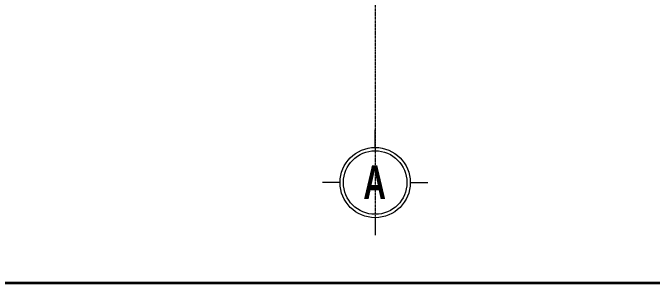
# Model space of a CAD drawing. Header units: millimetres. Extents: x 1336014 to 2939047, y -333549 to -60566.
# Drawn here: x 1368990 to 1372810, y -161539 to -159916 of the extents above; entities that cross this region are included whole.
import ezdxf

# ---------------------------------------------------------------- set-up
doc = ezdxf.new("R2010")
doc.units = ezdxf.units.MM
doc.header["$MEASUREMENT"] = 0
doc.linetypes.add('CENTER2', pattern=[1.125, 0.75, -0.125, 0.125, -0.125])
for name, color, linetype, lineweight in [('05.Text', 253, 'Continuous', 18), ('10.truc', 250, 'CENTER2', 20), ('11.Khung bo', 32, 'Continuous', 50)]:
    doc.layers.add(name, color=color, linetype=linetype, lineweight=lineweight)
doc.styles.add('AVANTHB', font='')
doc.styles.get('AVANTHB').set_extended_font_data('.VnAvantH', bold=True)

# ---------------------------------------------------------------- blocks, each defined once
blk = doc.blocks.new('100')
at = {"layer": '11.Khung bo', "const_width": 26.7}
blk.add_lwpolyline([(1860913, -945239.8), (1860913, -916940.1), (1896062.6, -916940.1), (1896062.6, -945239.8)], close=True, dxfattribs=at)
blk.add_lwpolyline([(1860913, -945239.8), (1860913, -916940.1), (1896062.6, -916940.1), (1896062.6, -945239.8)], close=True, dxfattribs=at)
blk.add_lwpolyline([(1860913, -945239.8), (1860913, -916940.1), (1896062.6, -916940.1), (1896062.6, -945239.8)], close=True, dxfattribs=at)
blk = doc.blocks.new('DANHTRUC')
for p, q in [((980383.4, -947346.6), (980383.4, -947136.6)), ((979963.4, -947766.6), (979753.4, -947766.6)), ((980803.4, -947766.6), (981013.4, -947766.6)), ((980383.4, -948186.6), (980383.4, -948396.6))]:
    blk.add_line(p, q)
for radius in [420, 380]:
    blk.add_circle((980383.4, -947766.6), radius)

msp = doc.modelspace()

# ---------------------------------------------------------------- linework, layer by layer
at = {"layer": '10.truc'}
msp.add_line((1371154.8, -140441.5), (1371154.8, -161246.4), dxfattribs=at)

# ---------------------------------------------------------------- block references
at = {"layer": '05.Text', "xscale": 0.6, "yscale": 0.6, "zscale": 0.6, "rotation": 270}
msp.add_blockref('100', (1928755.4, 976106.3), dxfattribs=at)
at = {"layer": '05.Text', "xscale": 0.5, "yscale": 0.5, "zscale": 0.5}
msp.add_blockref('DANHTRUC', (880963.1, 312951.9), dxfattribs=at)

# ---------------------------------------------------------------- texts
at = {"layer": '05.Text', "style": 'AVANTHB', "width": 0.7}
msp.add_text('a', height=200, dxfattribs=at).set_placement((1371084, -161029.1))

doc.saveas('drawing.dxf')
